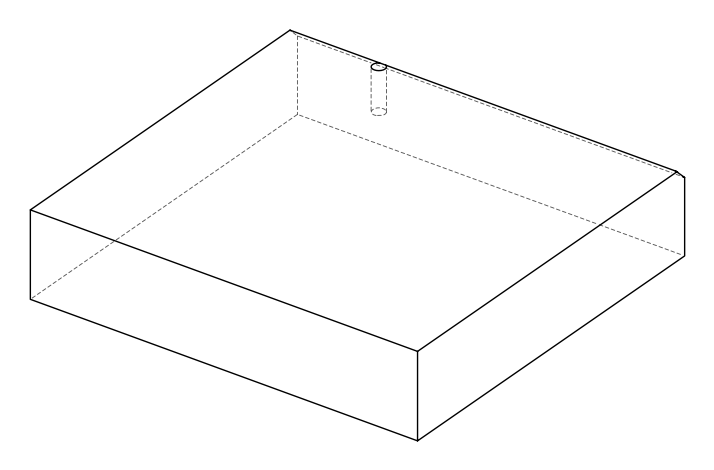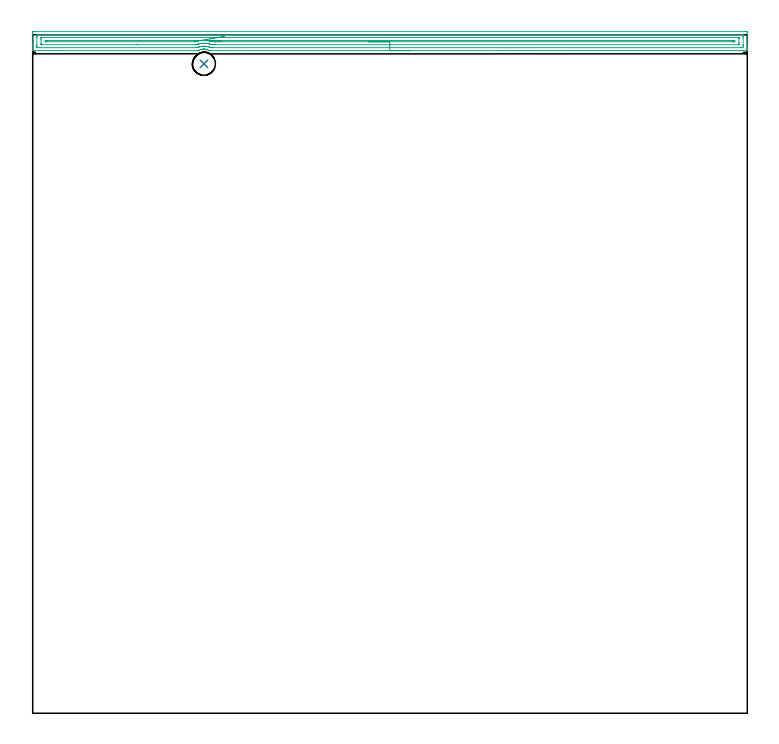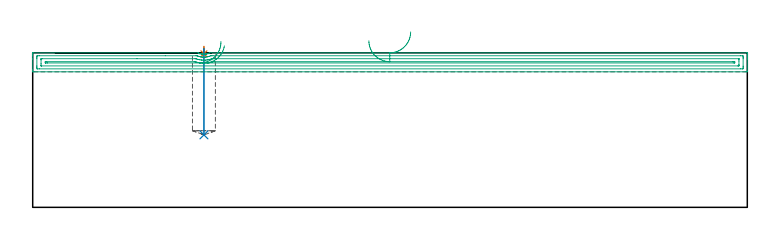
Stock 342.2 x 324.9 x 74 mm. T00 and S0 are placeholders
(PLAN: 3 operations, 2 tool changes, 11.4 min)
(1 SPOT_DRILL | STEP1POCKET | NXT0321_9005460120000 | 0.03 min | 1 mm3)
(2 DRILL_BLIND_HOLE_INTO_CENTER | STEP1POCKET | NXT0301_081 | 0.17 min | 3596 mm3)
(3 AREA_MILL | FG_CHAMFER_SURFACE | UGT0205_001 | 11.24 min | 14171 mm3)
(TOOL NXT0321_9005460120000 | NC Spot Drill, 142deg, 12mm, Carbide, Uncoated | D12 PA142 FL30 Z2)
(TOOL NXT0301_081 | Carbide Drill 11mm [860.1-1100-033A1-MM 2214] | D11 PA140 FL55 Z2)
(TOOL UGT0205_001 | Chamfer Mill 20 x 3 x 45 deg. | D20 FL50 Z2)
(OP 1 SPOT_DRILL)
G17 G21 G94 G90
T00 M6
G54
G17 G0 G90 X82. Y311. S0 M3
G43 Z84. H0
G94 G81 G98 Z73.527 F250. R77.
G80
M5
M2
(OP 2 DRILL_BLIND_HOLE_INTO_CENTER)
G17 G21 G94 G90
T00 M6
G54
G17 G0 G90 X82. Y311. S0 M3
G43 Z84. H1
G94 G81 G98 Z34.7 F250. R76.
G80
M5
M2
(OP 3 AREA_MILL)
G17 G21 G94 G90
T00 M6
G54
G17 G0 G90 X180.985 Y317.3 S1061 M3
G43 Z84. H0
G94 G1 X180.947 Z83.128 F250.
X180.833 Z82.263
X180.644 Z81.412
X180.382 Z80.58
X180.048 Z79.774
X179.645 Z79.
X179.176 Z78.264
X178.645 Z77.572
X178.056 Z76.929
X177.413 Z76.339
X176.721 Z75.808
X175.985 Z75.34
X175.211 Z74.937
X174.405 Z74.603
X173.573 Z74.341
X172.721 Z74.152
X171.856 Z74.038
X170.985 Z74.
X85.408
X84.676 Y317.304 Z73.989
X84.515 Y317.383 Z73.914
X84.345 Y317.465 Z73.833
X83.904 Y317.649 Z73.649
X83.625 Y317.74 Z73.56
X83.459 Y317.793 Z73.506
X83.176 Y317.857 Z73.441
X83.009 Y317.895 Z73.403
X82.981 Y317.9 Z73.399
X82.73 Y317.936 Z73.358
X82.563 Y317.962 Z73.333
X82.34 Y317.982 Z73.31
X82.22 Y317.988 Z73.302
X82.146 Y317.993 Z73.299
X82.115 Y317.994 Z73.297
X82.041 Y317.992 Z73.295
X81.991
X81.916 Z73.298
X81.915 Z73.299
X81.837 Y317.991
X81.834
X81.753 Y317.99 Z73.31
X81.75
X81.667 Y317.983 Z73.312
X81.636 Y317.979 Z73.314
X81.353 Y317.949 Z73.347
X81.221 Y317.934 Z73.362
X80.945 Y317.88 Z73.413
X80.845 Y317.863 Z73.435
X80.772 Y317.85 Z73.449
X80.651 Y317.816 Z73.482
X80.498 Y317.773 Z73.522
X80.326 Y317.727 Z73.57
X79.874 Y317.561 Z73.739
X79.525 Y317.401 Z73.897
X79.432 Y317.357 Z73.939
X79.312 Y317.305 Z73.99
X79.159 Y317.3 Z74.
X0.162
X0.01 Y317.303 Z73.988
X0.007 Y317.337 Z73.954
X0. Y317.699 Z73.6
Y318.096 Z73.203
Y318.74 Z72.555
Y319.95 Z71.347
Y320.517 Z70.777
Y325.244 Z66.053
X0.004 Y325.849 Z65.449
X0.008 Y326.392 Z64.906
X0.06 Y326.394 Z64.904
X0.608 Y326.4 Z64.9
X341.592
X341.934 Y326.396 Z64.902
X342.19 Y326.392 Z64.906
X342.2 Y326.132 Z65.165
Y320.517 Z70.777
Y319.95 Z71.347
Y319.629 Z71.668
Y319.062 Z72.235
Y318.74 Z72.555
Y318.096 Z73.203
Y317.699 Z73.6
Y317.339 Z73.952
X342.191 Y317.303 Z73.988
X342.039 Y317.3 Z74.
X170.985
Y318.714 Z72.586
X86.326
X85.431 Y318.716 Z72.584
X85.408 Y318.718 Z72.582
X85.248 Y318.74 Z72.56
X84.713 Y318.935 Z72.365
X84.515 Y319. Z72.3
X84.136 Y319.117 Z72.183
X83.622 Y319.235 Z72.065
X83.023 Y319.336 Z71.964
X82.866 Y319.358 Z71.942
X82.73 Y319.37 Z71.93
X82.397 Y319.394 Z71.906
X82.061 Y319.406 Z71.894
X81.837 Y319.403 Z71.897
X81.509 Y319.388 Z71.912
X81.209 Y319.366 Z71.934
X81.197 Y319.364 Z71.936
X80.945 Y319.33 Z71.97
X80.438 Y319.244 Z72.056
X80.262 Y319.211 Z72.089
X80.052 Y319.162 Z72.138
X79.719 Y319.071 Z72.229
X79.476 Y319. Z72.3
X79.159 Y318.89 Z72.41
X79.049 Y318.85 Z72.45
X78.749 Y318.74 Z72.56
X78.291 Y318.716 Z72.584
X78.267 Y318.715 Z72.585
X63.508 Y318.714 Z72.586
X3.312
X2.418 Y318.715 Z72.585
X2.393 Y318.716 Z72.584
X2.01 Y318.74 Z72.56
X2.003 Y319.128 Z72.172
X2.001 Y319.629 Z71.671
X2. Y320.02 Z71.28
Y323.574 Z67.726
X2.001 Y324.071 Z67.229
X2.002 Y324.46 Z66.84
X2.01 Y324.96 Z66.34
X2.369 Y324.984 Z66.316
X2.393 Y324.985 Z66.315
X3.26 Y324.986 Z66.314
X338.888
X339.782 Y324.985 Z66.315
X339.807 Y324.984 Z66.316
X340.19 Y324.96 Z66.34
X340.197 Y324.572 Z66.728
X340.199 Y324.071 Z67.229
X340.2 Y323.68 Z67.62
Y320.126 Z71.174
X340.199 Y319.629 Z71.671
X340.198 Y319.24 Z72.061
X340.19 Y318.74 Z72.56
X339.831 Y318.716 Z72.584
X339.807 Y318.715 Z72.585
X338.94 Y318.714 Z72.586
X170.985
Y320.129 Z71.172
X87.193 Z71.171
X86.688 Y320.131 Z71.169
X86.3 Y320.136 Z71.164
X85.78 Y320.146 Z71.154
X85.408 Y320.266 Z71.034
X84.544 Y320.517 Z70.783
X84.515 Y320.524 Z70.776
X84.506 Y320.526 Z70.774
X84.009 Y320.623 Z70.677
X83.622 Y320.689 Z70.611
X83.417 Y320.721 Z70.579
X82.73 Y320.791 Z70.509
X82.437 Y320.809 Z70.491
X81.837 Y320.818 Z70.482
X81.546 Y320.807 Z70.493
X80.945 Y320.761 Z70.539
X80.724 Y320.737 Z70.563
X80.052 Y320.635 Z70.665
X79.951 Y320.618 Z70.682
X79.453 Y320.517 Z70.783
X79.22 Y320.456 Z70.844
X79.159 Y320.439 Z70.861
X78.536 Y320.249 Z71.051
X78.267 Y320.162 Z71.138
X78.2 Y320.142 Z71.158
X78.14 Y320.135 Z71.165
X78.015 Y320.132 Z71.168
X77.764 Y320.129 Z71.171
X49.947 Y320.128 Z71.172
X4.568 Y320.129 Z71.171
X4.178 Y320.131 Z71.169
X4.049 Y320.133 Z71.167
X4.011 Y320.135 Z71.165
X4.006 Y320.221 Z71.079
X4.003 Y320.34 Z70.96
X4.001 Y320.517 Z70.783
X4. Y320.695 Z70.605
Y322.472 Z68.828
X4.001 Y323.183 Z68.117
X4.002 Y323.358 Z67.942
X4.01 Y323.537 Z67.763
X4.016 Y323.566 Z67.734
X4.033 Y323.567 Z67.733
X4.081 Y323.57 Z67.73
X4.178 Y323.571 Z67.729
X337.632
X338.022 Y323.569 Z67.731
X338.151 Y323.567 Z67.733
X338.189 Y323.565 Z67.735
X338.194 Y323.479 Z67.821
X338.197 Y323.36 Z67.94
X338.199 Y323.183 Z68.117
X338.2 Y323.005 Z68.295
Y321.228 Z70.072
X338.199 Y320.517 Z70.783
X338.198 Y320.342 Z70.958
X338.19 Y320.163 Z71.137
X338.184 Y320.135 Z71.165
X338.167 Y320.133 Z71.167
X338.119 Y320.131 Z71.17
X338.022 Y320.129 Z71.171
X170.985 Z71.172
Y321.543 Z69.757
X87.055
X86.918 Y321.544 Z69.756
X86.3 Y321.55 Z69.75
X86.104 Y321.601 Z69.699
X85.912 Y321.653 Z69.647
X85.408 Y321.789 Z69.511
X84.896 Y321.915 Z69.385
X84.658 Y321.965 Z69.335
X84.515 Y321.992 Z69.308
X83.807 Y322.11 Z69.19
X83.638 Y322.137 Z69.163
X83.622 Y322.141 Z69.159
X83.604 Y322.15 Z69.15
X83.622 Y322.152 Z69.148
X83.761 Y322.156 Z69.144
X83.877 Y322.157 Z69.143
X84.515
X335.482
X336.098 Y322.151 Z69.149
X336.19 Y322.149 Z69.151
X336.193 Y322.054 Z69.246
X336.195 Y321.85 Z69.45
X336.193 Y321.646 Z69.654
X336.19 Y321.551 Z69.749
X336.095 Y321.547 Z69.753
X335.961 Y321.545 Z69.755
X335.344 Y321.543 Z69.757
X335.206
X170.985
X170.113 Z69.795
X169.248 Z69.909
X168.397 Z70.098
X167.565 Z70.36
X166.759 Z70.694
X165.985 Z71.097
X165.249 Z71.566
X164.557 Z72.097
X163.914 Z72.686
X163.324 Z73.329
X162.793 Z74.022
X162.325 Z74.757
X161.922 Z75.531
X161.588 Z76.337
X161.326 Z77.169
X161.137 Z78.021
X161.023 Z78.886
X160.985 Z79.757
G0 Z84.
X91.801 Y324.111
Z77.332
G1 X91.62 Y324.08 Z76.48
X91.367 Y324.036 Z75.646
X91.043 Y323.98 Z74.838
X90.651 Y323.913 Z74.062
X90.193 Y323.834 Z73.323
X89.674 Y323.744 Z72.628
X89.097 Y323.645 Z71.981
X88.467 Y323.536 Z71.388
X87.788 Y323.419 Z70.852
X87.066 Y323.294 Z70.379
X86.306 Y323.163 Z69.971
X85.513 Y323.026 Z69.633
X84.695 Y322.885 Z69.365
X83.857 Y322.741 Z69.171
X83.005 Y322.594 Z69.052
X82.147 Y322.446 Z69.009
X81.288 Y322.297 Z69.041
X80.435 Y322.15 Z69.15
X80.231 Y322.116 Z69.184
X80.088 Y322.093 Z69.207
X80.052 Y322.087 Z69.213
X79.467 Y321.988 Z69.312
X79.282 Y321.954 Z69.346
X79.159 Y321.929 Z69.371
X78.732 Y321.831 Z69.469
X78.524 Y321.778 Z69.522
X78.267 Y321.708 Z69.592
X78.03 Y321.641 Z69.659
X77.801 Y321.577 Z69.723
X77.725 Y321.557 Z69.743
X77.645 Y321.55 Z69.75
X77.484 Y321.545 Z69.755
X77.374 Y321.543 Z69.757
X6.718
X6.102 Y321.549 Z69.751
X6.01 Y321.551 Z69.749
X6.007 Y321.646 Z69.654
X6.005 Y321.85 Z69.45
X6.007 Y322.054 Z69.246
X6.01 Y322.149 Z69.151
X6.105 Y322.153 Z69.147
X6.239 Y322.155 Z69.145
X6.856 Y322.157 Z69.143
X6.994
X80.052
X80.19 Y322.156 Z69.144
X80.307 Y322.154 Z69.146
X80.435 Y322.15 Z69.15
X81.304 Y322.125 Z69.213
X82.165 Y322.099 Z69.353
X83.011 Y322.074 Z69.566
X83.834 Y322.05 Z69.853
X84.63 Y322.027 Z70.211
X85.391 Y322.004 Z70.636
X86.112 Y321.983 Z71.126
X86.788 Y321.963 Z71.677
X87.414 Y321.945 Z72.285
X87.984 Y321.928 Z72.946
X88.494 Y321.913 Z73.653
X88.941 Y321.9 Z74.402
X89.32 Y321.889 Z75.188
X89.63 Y321.88 Z76.003
X89.868 Y321.873 Z76.842
X90.031 Y321.868 Z77.699
X90.12 Y321.865 Z78.567
X90.132 Z79.439
G0 Z84.
M5
M2
